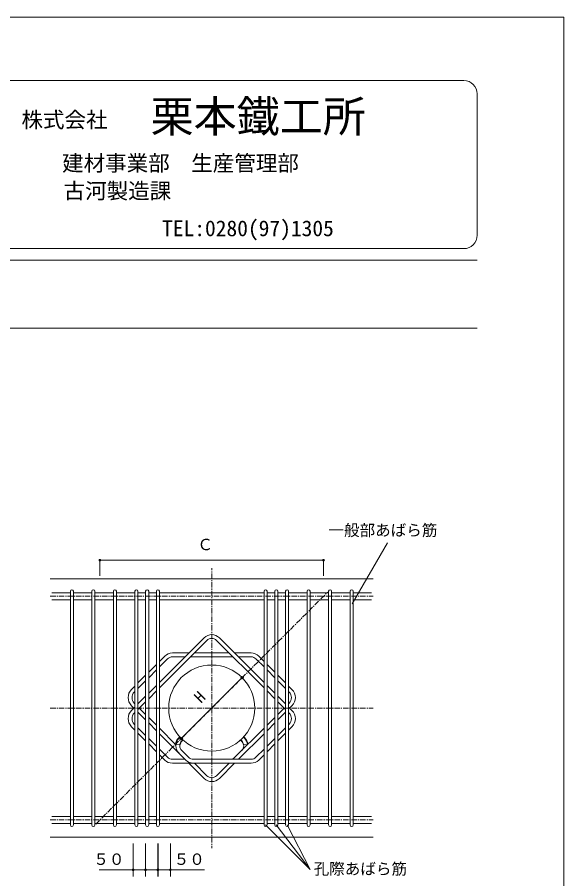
# Model space of a CAD drawing. Units: millimetres, scale not verified. Extents: x -3712 to 3713, y -2625 to 2625.
# Drawn here: x 2697 to 3713, y 1024 to 2625 of the extents above; entities that cross this region are included whole.
import ezdxf
from ezdxf.enums import TextEntityAlignment as Align

# ---------------------------------------------------------------- set-up
doc = ezdxf.new("R2010")
doc.units = ezdxf.units.MM
doc.header["$LTSCALE"] = 8
doc.header["$PDMODE"] = 32
doc.header["$PDSIZE"] = 4
doc.linetypes.add('USER3', pattern=[2, 1.25, -0.25, 0.25, -0.25])
for name, color, linetype, lineweight in [('0-0_0', 7, 'Continuous', 18), ('0-1_2', 7, 'Continuous', 18), ('0-2_5', 7, 'Continuous', 18), ('0-3_4', 7, 'Continuous', 18), ('0-4_6', 7, 'Continuous', 18), ('0-5_WAKU', 7, 'Continuous', 18), ('8-1_SCALE', 7, 'Continuous', 18)]:
    doc.layers.add(name, color=color, linetype=linetype, lineweight=lineweight)
doc.layers.add('0-6_LAY-255', color=7, linetype='Continuous')
doc.layers.add('8-3_DEFPOINTS', color=7, linetype='Continuous')
doc.styles.add('ＭＳ ゴシック', font='')
doc.styles.get('ＭＳ ゴシック').set_extended_font_data('MS Gothic')

# ---------------------------------------------------------------- blocks, each defined once
blk = doc.blocks.new('_DOTSMALL')
at = {"layer": '0-0_0'}
blk.add_circle((0, 0), 0.0625, dxfattribs=at)
blk.add_circle((0, 0), 0.0625, dxfattribs=at)
blk = doc.blocks.new('_U41')
at = {"layer": '0-5_WAKU', "style": 'ＭＳ ゴシック'}
blk.add_text('Ｃ', height=21.21, dxfattribs=at).set_placement((31480.716, -7021.972), align=Align.BOTTOM_LEFT)

msp = doc.modelspace()

# ---------------------------------------------------------------- linework, layer by layer
at = {"layer": '0-0_0'}
msp.add_line((3319.435, 1535.3), (3384.627, 1648.216), dxfattribs=at)
at = {"layer": '0-2_5'}
for p, q in [((-3478.151, 2507.485), (3526.744, 2507.485)), ((3551.744, 2219.985), (3551.744, 2482.485)), ((3526.744, 2194.985), (-3478.151, 2194.985)), ((3551.744, 2047.3), (-3503.151, 2047.3))]:
    msp.add_line(p, q, dxfattribs=at)
msp.add_lwpolyline([(-3503.151, -2507.485), (-3503.151, 2173.8), (3551.744, 2173.8)], dxfattribs=at)
for centre, start, end in [((3526.744, 2482.485), 0, 90), ((3526.744, 2219.985), 270, 0)]:
    msp.add_arc(centre, 25, start, end, dxfattribs=at)
at = {"layer": '0-3_4'}
for p, q in [((2998.792, 1287.811), (3004.732, 1281.871)), ((2991.14, 1273.852), (2999.485, 1272.889)), ((3125.407, 1273.852), (3117.062, 1272.889))]:
    msp.add_line(p, q, dxfattribs=at)
at = {"layer": '0-4_6'}
for p, q in [((-3712.47, 2625), (3712.53, 2625)), ((-3712.47, 2625), (3712.53, 2625)), ((3712.53, 2625), (3712.53, -2625))]:
    msp.add_line(p, q, dxfattribs=at)
at = {"layer": '0-5_WAKU'}
for p, q in [((3266.074, 1587.118), (3266.074, 1616.033)), ((2912.373, 1089.982), (2912.373, 1028.205)), ((2935.323, 1089.982), (2935.323, 1028.205)), ((2935.477, 1089.982), (2935.477, 1028.205)), ((2958.274, 1089.982), (2958.274, 1028.205)), ((2958.427, 1089.982), (2958.427, 1028.205)), ((2981.377, 1089.982), (2981.377, 1028.205)), ((2917.337, 1040.955), (2849.007, 1040.955)), ((2912.373, 1040.955), (2935.477, 1040.955)), ((2935.323, 1040.955), (2958.427, 1040.955)), ((2958.274, 1040.955), (2981.377, 1040.955)), ((2964.102, 1040.955), (3045.126, 1040.955))]:
    msp.add_line(p, q, dxfattribs=at)
msp.add_lwpolyline([(2850.474, 1587.118), (2850.474, 1616.033), (3264.48, 1616.033)], dxfattribs=at)
at = {"layer": '8-1_SCALE', "linetype": 'USER3'}
for p, q in [((3058.274, 1341.352), (3058.274, 1601.352)), ((2842.574, 1125.652), (3273.974, 1557.052)), ((2758.274, 1549.107), (3358.274, 1549.107)), ((2758.274, 1341.352), (3358.274, 1341.352)), ((3058.274, 1341.352), (3058.274, 1081.352)), ((2758.274, 1133.552), (3358.274, 1133.552))]:
    msp.add_line(p, q, dxfattribs=at)
at = {"layer": '8-1_SCALE'}
for p, q in [((3058.274, 1581.352), (2758.274, 1581.352)), ((3058.274, 1581.352), (3358.274, 1581.352)), ((2795.474, 1555.707), (2761.074, 1555.707)), ((2795.474, 1341.352), (2795.474, 1558.507)), ((2801.074, 1341.352), (2801.074, 1558.507)), ((2835.474, 1555.707), (2801.074, 1555.707)), ((2835.474, 1341.352), (2835.474, 1558.507)), ((2841.074, 1341.352), (2841.074, 1558.507)), ((2875.474, 1555.707), (2841.074, 1555.707)), ((2875.474, 1341.352), (2875.474, 1558.507)), ((2881.074, 1341.352), (2881.074, 1558.507)), ((2915.474, 1555.707), (2881.074, 1555.707)), ((2915.474, 1341.352), (2915.474, 1558.507)), ((2921.074, 1341.352), (2921.074, 1558.507)), ((2935.474, 1555.707), (2921.074, 1555.707)), ((2935.474, 1341.352), (2935.474, 1558.507)), ((2941.074, 1341.352), (2941.074, 1558.507)), ((2955.474, 1555.707), (2941.074, 1555.707)), ((2955.474, 1341.352), (2955.474, 1558.507)), ((2961.074, 1341.352), (2961.074, 1558.507)), ((3058.274, 1555.707), (2961.074, 1555.707)), ((3058.274, 1555.707), (3155.474, 1555.707)), ((3155.474, 1341.352), (3155.474, 1558.507)), ((3161.074, 1341.352), (3161.074, 1558.507)), ((3161.074, 1555.707), (3175.474, 1555.707)), ((3175.474, 1341.352), (3175.474, 1558.507)), ((3181.074, 1341.352), (3181.074, 1558.507)), ((3181.074, 1555.707), (3195.474, 1555.707)), ((3195.474, 1341.352), (3195.474, 1558.507)), ((3201.074, 1341.352), (3201.074, 1558.507)), ((3201.074, 1555.707), (3235.474, 1555.707)), ((3235.474, 1341.352), (3235.474, 1558.507)), ((3241.074, 1341.352), (3241.074, 1558.507)), ((3241.074, 1555.707), (3275.474, 1555.707)), ((3275.474, 1341.352), (3275.474, 1558.507)), ((3281.074, 1341.352), (3281.074, 1558.507)), ((3281.074, 1555.707), (3315.474, 1555.707)), ((3315.474, 1341.352), (3315.474, 1558.507)), ((3321.074, 1341.352), (3321.074, 1558.507)), ((3321.074, 1555.707), (3355.474, 1555.707)), ((2795.474, 1542.507), (2761.074, 1542.507)), ((2835.474, 1542.507), (2801.074, 1542.507)), ((2875.474, 1542.507), (2841.074, 1542.507)), ((2915.474, 1542.507), (2881.074, 1542.507)), ((2935.474, 1542.507), (2921.074, 1542.507)), ((2955.474, 1542.507), (2941.074, 1542.507)), ((3058.274, 1542.507), (2961.074, 1542.507)), ((3058.274, 1542.507), (3155.474, 1542.507)), ((3161.074, 1542.507), (3175.474, 1542.507)), ((3181.074, 1542.507), (3195.474, 1542.507)), ((3201.074, 1542.507), (3235.474, 1542.507)), ((3241.074, 1542.507), (3275.474, 1542.507)), ((3281.074, 1542.507), (3315.474, 1542.507)), ((3321.074, 1542.507), (3355.474, 1542.507)), ((2961.074, 1388.968), (3044.131, 1472.025)), ((2961.074, 1378.785), (3049.223, 1466.934)), ((3067.324, 1466.934), (3155.474, 1378.785)), ((3072.416, 1472.025), (3155.474, 1388.968)), ((3015.858, 1443.752), (2985.11, 1443.752)), ((3058.274, 1443.752), (3026.04, 1443.752)), ((3058.274, 1443.752), (3090.507, 1443.752)), ((3100.689, 1443.752), (3131.437, 1443.752)), ((2961.074, 1428), (2970.968, 1437.894)), ((2961.074, 1417.817), (2976.059, 1432.803)), ((3008.658, 1436.552), (2985.11, 1436.552)), ((3058.274, 1436.552), (3018.84, 1436.552)), ((3058.274, 1436.552), (3097.707, 1436.552)), ((3107.889, 1436.552), (3131.437, 1436.552)), ((3140.488, 1432.803), (3155.474, 1417.817)), ((3145.579, 1437.894), (3155.474, 1428)), ((2955.474, 1422.4), (2941.074, 1408)), ((2955.474, 1412.217), (2941.074, 1397.817)), ((3161.074, 1422.4), (3175.474, 1408)), ((3161.074, 1412.217), (3175.474, 1397.817)), ((2935.474, 1402.4), (2921.074, 1388)), ((3001.705, 1284.783), (3114.842, 1397.921)), ((3181.074, 1402.4), (3195.474, 1388)), ((2915.474, 1382.4), (2909.215, 1376.142)), ((2935.474, 1392.217), (2921.074, 1377.817)), ((2955.474, 1383.368), (2941.074, 1368.968)), ((3161.074, 1383.368), (3175.474, 1368.968)), ((3181.074, 1392.217), (3195.474, 1377.817)), ((3201.074, 1382.4), (3207.332, 1376.142)), ((2915.474, 1372.217), (2914.307, 1371.051)), ((2935.474, 1363.368), (2921.074, 1348.968)), ((2955.474, 1373.185), (2941.074, 1358.785)), ((3161.074, 1373.185), (3175.474, 1358.785)), ((3181.074, 1363.368), (3195.474, 1348.968)), ((3201.074, 1372.217), (3202.24, 1371.051)), ((2913.458, 1341.352), (2909.215, 1345.595)), ((2915.474, 1349.519), (2914.307, 1350.686)), ((2935.474, 1353.185), (2921.074, 1338.785)), ((3181.074, 1353.185), (3195.474, 1338.785)), ((3201.074, 1349.519), (3202.24, 1350.686)), ((3203.089, 1341.352), (3207.332, 1345.595)), ((2795.474, 1341.352), (2795.474, 1124.152)), ((2801.074, 1341.352), (2801.074, 1124.152)), ((2835.474, 1341.352), (2835.474, 1124.152)), ((2841.074, 1341.352), (2841.074, 1124.152)), ((2875.474, 1341.352), (2875.474, 1124.152)), ((2881.074, 1341.352), (2881.074, 1124.152)), ((2915.474, 1343.368), (2909.215, 1337.109)), ((2915.474, 1333.185), (2914.307, 1332.018)), ((2915.474, 1341.352), (2915.474, 1124.152)), ((2921.074, 1341.352), (2921.074, 1124.152)), ((2935.474, 1319.337), (2921.074, 1333.737)), ((2935.474, 1329.519), (2923.64, 1341.352)), ((2935.474, 1341.352), (2935.474, 1124.152)), ((2941.074, 1341.352), (2941.074, 1124.152)), ((2955.474, 1341.352), (2955.474, 1124.152)), ((2961.074, 1341.352), (2961.074, 1124.152)), ((3155.474, 1341.352), (3155.474, 1124.152)), ((3161.074, 1341.352), (3161.074, 1124.152)), ((3175.474, 1341.352), (3175.474, 1124.152)), ((3181.074, 1341.352), (3181.074, 1124.152)), ((3181.074, 1329.519), (3192.907, 1341.352)), ((3181.074, 1319.337), (3195.474, 1333.737)), ((3195.474, 1341.352), (3195.474, 1124.152)), ((3201.074, 1343.368), (3207.332, 1337.109)), ((3201.074, 1341.352), (3201.074, 1124.152)), ((3201.074, 1333.185), (3202.24, 1332.018)), ((3235.474, 1341.352), (3235.474, 1124.152)), ((3241.074, 1341.352), (3241.074, 1124.152)), ((3275.474, 1341.352), (3275.474, 1124.152)), ((3281.074, 1341.352), (3281.074, 1124.152)), ((3315.474, 1341.352), (3315.474, 1124.152)), ((3321.074, 1341.352), (3321.074, 1124.152)), ((2955.474, 1309.519), (2941.074, 1323.919)), ((2955.474, 1299.337), (2941.074, 1313.737)), ((3161.074, 1309.519), (3175.474, 1323.919)), ((3161.074, 1299.337), (3175.474, 1313.737)), ((2915.474, 1300.304), (2909.215, 1306.562)), ((2915.474, 1310.487), (2914.307, 1311.654)), ((2935.474, 1290.487), (2921.074, 1304.887)), ((2961.074, 1303.919), (2991.687, 1273.305)), ((3101.455, 1249.901), (3155.474, 1303.919)), ((3181.074, 1290.487), (3195.474, 1304.887)), ((3201.074, 1310.487), (3202.24, 1311.654)), ((3201.074, 1300.304), (3207.332, 1306.562)), ((2935.474, 1280.304), (2921.074, 1294.704)), ((2955.474, 1270.487), (2941.074, 1284.887)), ((2961.074, 1293.737), (3010, 1244.81)), ((2997.038, 1286.056), (2998.792, 1287.811)), ((2997.462, 1285.632), (2999.217, 1287.386)), ((3002.554, 1280.541), (3004.308, 1282.295)), ((3002.978, 1280.117), (3004.732, 1281.871)), ((3107.889, 1246.152), (3155.474, 1293.737)), ((3111.815, 1281.871), (3113.569, 1280.117)), ((3112.239, 1282.295), (3113.994, 1280.541)), ((3117.33, 1287.386), (3119.085, 1285.632)), ((3117.755, 1287.811), (3119.509, 1286.056)), ((3161.074, 1270.487), (3175.474, 1284.887)), ((3181.074, 1280.304), (3195.474, 1294.704)), ((2955.474, 1260.304), (2941.074, 1274.704)), ((2961.074, 1264.887), (2976.059, 1249.901)), ((3140.488, 1249.901), (3155.474, 1264.887)), ((3161.074, 1260.304), (3175.474, 1274.704)), ((2961.074, 1254.704), (2970.968, 1244.81)), ((3002.554, 1262.439), (3015.091, 1249.901)), ((3145.579, 1244.81), (3155.474, 1254.704)), ((3008.658, 1246.152), (2985.11, 1246.152)), ((3058.274, 1238.952), (2985.11, 1238.952)), ((3015.858, 1238.952), (3044.131, 1210.679)), ((3058.274, 1246.152), (3024.142, 1246.152)), ((3026.04, 1238.952), (3049.223, 1215.77)), ((3058.274, 1246.152), (3131.437, 1246.152)), ((3058.274, 1238.952), (3131.437, 1238.952)), ((3067.324, 1215.77), (3090.507, 1238.952)), ((3072.416, 1210.679), (3100.689, 1238.952)), ((2795.474, 1140.152), (2761.074, 1140.152)), ((2835.474, 1140.152), (2801.074, 1140.152)), ((2875.474, 1140.152), (2841.074, 1140.152)), ((2915.474, 1140.152), (2881.074, 1140.152)), ((2935.474, 1140.152), (2921.074, 1140.152)), ((2955.474, 1140.152), (2941.074, 1140.152)), ((3058.274, 1140.152), (2961.074, 1140.152)), ((3058.274, 1140.152), (3155.474, 1140.152)), ((3161.074, 1140.152), (3175.474, 1140.152)), ((3181.074, 1140.152), (3195.474, 1140.152)), ((3201.074, 1140.152), (3235.474, 1140.152)), ((3241.074, 1140.152), (3275.474, 1140.152)), ((3281.074, 1140.152), (3315.474, 1140.152)), ((3321.074, 1140.152), (3355.474, 1140.152)), ((2795.474, 1126.952), (2761.074, 1126.952)), ((2835.474, 1126.952), (2801.074, 1126.952)), ((2875.474, 1126.952), (2841.074, 1126.952)), ((2915.474, 1126.952), (2881.074, 1126.952)), ((2935.474, 1126.952), (2921.074, 1126.952)), ((2955.474, 1126.952), (2941.074, 1126.952)), ((3058.274, 1126.952), (2961.074, 1126.952)), ((3058.274, 1126.952), (3155.474, 1126.952)), ((3158.274, 1124.197), (3241.119, 1041.352)), ((3161.074, 1126.952), (3175.474, 1126.952)), ((3181.074, 1126.952), (3195.474, 1126.952)), ((3201.074, 1126.952), (3235.474, 1126.952)), ((3241.074, 1126.952), (3275.474, 1126.952)), ((3281.074, 1126.952), (3315.474, 1126.952)), ((3321.074, 1126.952), (3355.474, 1126.952)), ((3058.274, 1101.352), (2758.274, 1101.352)), ((3058.274, 1101.352), (3358.274, 1101.352))]:
    msp.add_line(p, q, dxfattribs=at)
msp.add_lwpolyline([(3198.274, 1124.197), (3241.119, 1041.352), (3178.274, 1124.197)], dxfattribs=at)
msp.add_circle((3058.274, 1341.352), 80, dxfattribs=at)
for centre, radius, start, end in [((2798.274, 1558.507), 2.8, 0, 180), ((2838.274, 1558.507), 2.8, 0, 180), ((2878.274, 1558.507), 2.8, 0, 180), ((2918.274, 1558.507), 2.8, 0, 180), ((2938.274, 1558.507), 2.8, 0, 180), ((2958.274, 1558.507), 2.8, 0, 180), ((3158.274, 1558.507), 2.8, 0, 180), ((3178.274, 1558.507), 2.8, 0, 180), ((3198.274, 1558.507), 2.8, 0, 180), ((3238.274, 1558.507), 2.8, 0, 180), ((3278.274, 1558.507), 2.8, 0, 180), ((3318.274, 1558.507), 2.8, 0, 180), ((3058.274, 1457.883), 20, 45, 135), ((3058.274, 1457.883), 12.8, 45, 135), ((2985.11, 1423.752), 20, 90, 135), ((3131.437, 1423.752), 20, 45, 90), ((2985.11, 1423.752), 12.8, 90, 135), ((3131.437, 1423.752), 12.8, 45, 90), ((2924.489, 1360.868), 21.6, 135, 225), ((2924.489, 1360.868), 14.4, 135, 225), ((3192.058, 1360.868), 14.4, 315, 45), ((3192.058, 1360.868), 21.6, 315, 45), ((2924.489, 1321.836), 21.6, 135, 225), ((2924.489, 1321.836), 14.4, 135, 225), ((3192.058, 1321.836), 14.4, 315, 45), ((3192.058, 1321.836), 21.6, 315, 45), ((3011.604, 1271.49), 20.6, 135, 173.41546), ((3011.604, 1271.49), 20, 135, 225), ((3104.943, 1271.49), 20, 5.20818, 45), ((3104.943, 1271.49), 20.6, 6.58454, 45), ((3011.604, 1271.49), 12.8, 135, 225), ((3011.604, 1271.49), 12.2, 135, 173.41546), ((3104.943, 1271.49), 12.2, 6.58454, 45), ((3104.943, 1271.49), 12.8, 315, 45), ((2985.11, 1258.952), 12.8, 225, 270), ((3024.142, 1258.952), 12.8, 225, 270), ((3092.405, 1258.952), 12.8, 270, 315), ((3104.943, 1271.49), 20, 315, 315.00452), ((3131.437, 1258.952), 12.8, 270, 315), ((2985.11, 1258.952), 20, 225, 270), ((3024.142, 1258.952), 20, 225, 270), ((3131.437, 1258.952), 20, 270, 315), ((3058.274, 1224.821), 20, 225, 315), ((3058.274, 1224.821), 12.8, 225, 315), ((2798.274, 1124.152), 2.8, 180, 0), ((2838.274, 1124.152), 2.8, 180, 0), ((2878.274, 1124.152), 2.8, 180, 0), ((2918.274, 1124.152), 2.8, 180, 0), ((2938.274, 1124.152), 2.8, 180, 0), ((2958.274, 1124.152), 2.8, 180, 0), ((3158.274, 1124.152), 2.8, 180, 0), ((3178.274, 1124.152), 2.8, 180, 0), ((3198.274, 1124.152), 2.8, 180, 0), ((3238.274, 1124.152), 2.8, 180, 0), ((3278.274, 1124.152), 2.8, 180, 0), ((3318.274, 1124.152), 2.8, 180, 0)]:
    msp.add_arc(centre, radius, start, end, dxfattribs=at)
at = {"layer": '8-3_DEFPOINTS'}
for p in [(3114.842, 1397.921), (3114.842, 1397.921), (3001.705, 1284.783)]:
    msp.add_point(p, dxfattribs=at)

# ---------------------------------------------------------------- block references
at = {"layer": '0-3_4'}
msp.add_blockref('_U41', (-28449.026, 8650.315), dxfattribs=at)
at = {"layer": '0-5_WAKU', "yscale": 25.5, "rotation": 180}
for p, xscale in [((2850.474, 1616.033), 25.5), ((3266.074, 1616.033), -25.5), ((2912.373, 1040.955), 25.5), ((2935.323, 1040.955), 25.5), ((2958.274, 1040.955), 25.5)]:
    msp.add_blockref('_DOTSMALL', p, dxfattribs=dict(at, xscale=xscale))
at = {"layer": '0-5_WAKU', "xscale": 25.5, "yscale": 25.5}
for p in [(2935.477, 1040.955), (2958.427, 1040.955), (2981.377, 1040.955)]:
    msp.add_blockref('_DOTSMALL', p, dxfattribs=at)
at = {"layer": '8-1_SCALE', "xscale": 25, "yscale": 25}
for p, rotation in [((3114.842, 1397.921), 45), ((3001.705, 1284.783), 225)]:
    msp.add_blockref('_DOTSMALL', p, dxfattribs=dict(at, rotation=rotation))

# ---------------------------------------------------------------- texts
at = {"layer": '0-1_2', "style": 'ＭＳ ゴシック'}
for s, height, p in [('栗本鐵工所', 58.65, (2944.675, 2393.904)), ('株式会社', 29.33, (2704.603, 2411.061)), ('建材事業部\u3000生産管理部', 29.33, (2780.125, 2330.422)), ('古河製造課', 29.33, (2782.954, 2278.957)), ('TEL:0280(97)1305', 29.33, (2965.946, 2209.358))]:
    msp.add_text(s, height=height, dxfattribs=at).set_placement(p, align=Align.BOTTOM_LEFT)
at = {"layer": '0-6_LAY-255', "style": 'ＭＳ ゴシック'}
for s, p in [('一般部あばら筋', (3275.135, 1654.89)), ('５０', (2838.145, 1043.647)), ('５０', (2987.488, 1043.647)), ('孔際あばら筋', (3247.67, 1025.712))]:
    msp.add_text(s, height=21.21, dxfattribs=at).set_placement(p, align=Align.BOTTOM_LEFT)
at = {"layer": '8-1_SCALE', "style": 'ＭＳ ゴシック'}
msp.add_text('H', height=21.21, rotation=45, dxfattribs=at).set_placement((3042.707, 1344.734), align=Align.BOTTOM_LEFT)

doc.saveas('drawing.dxf')
